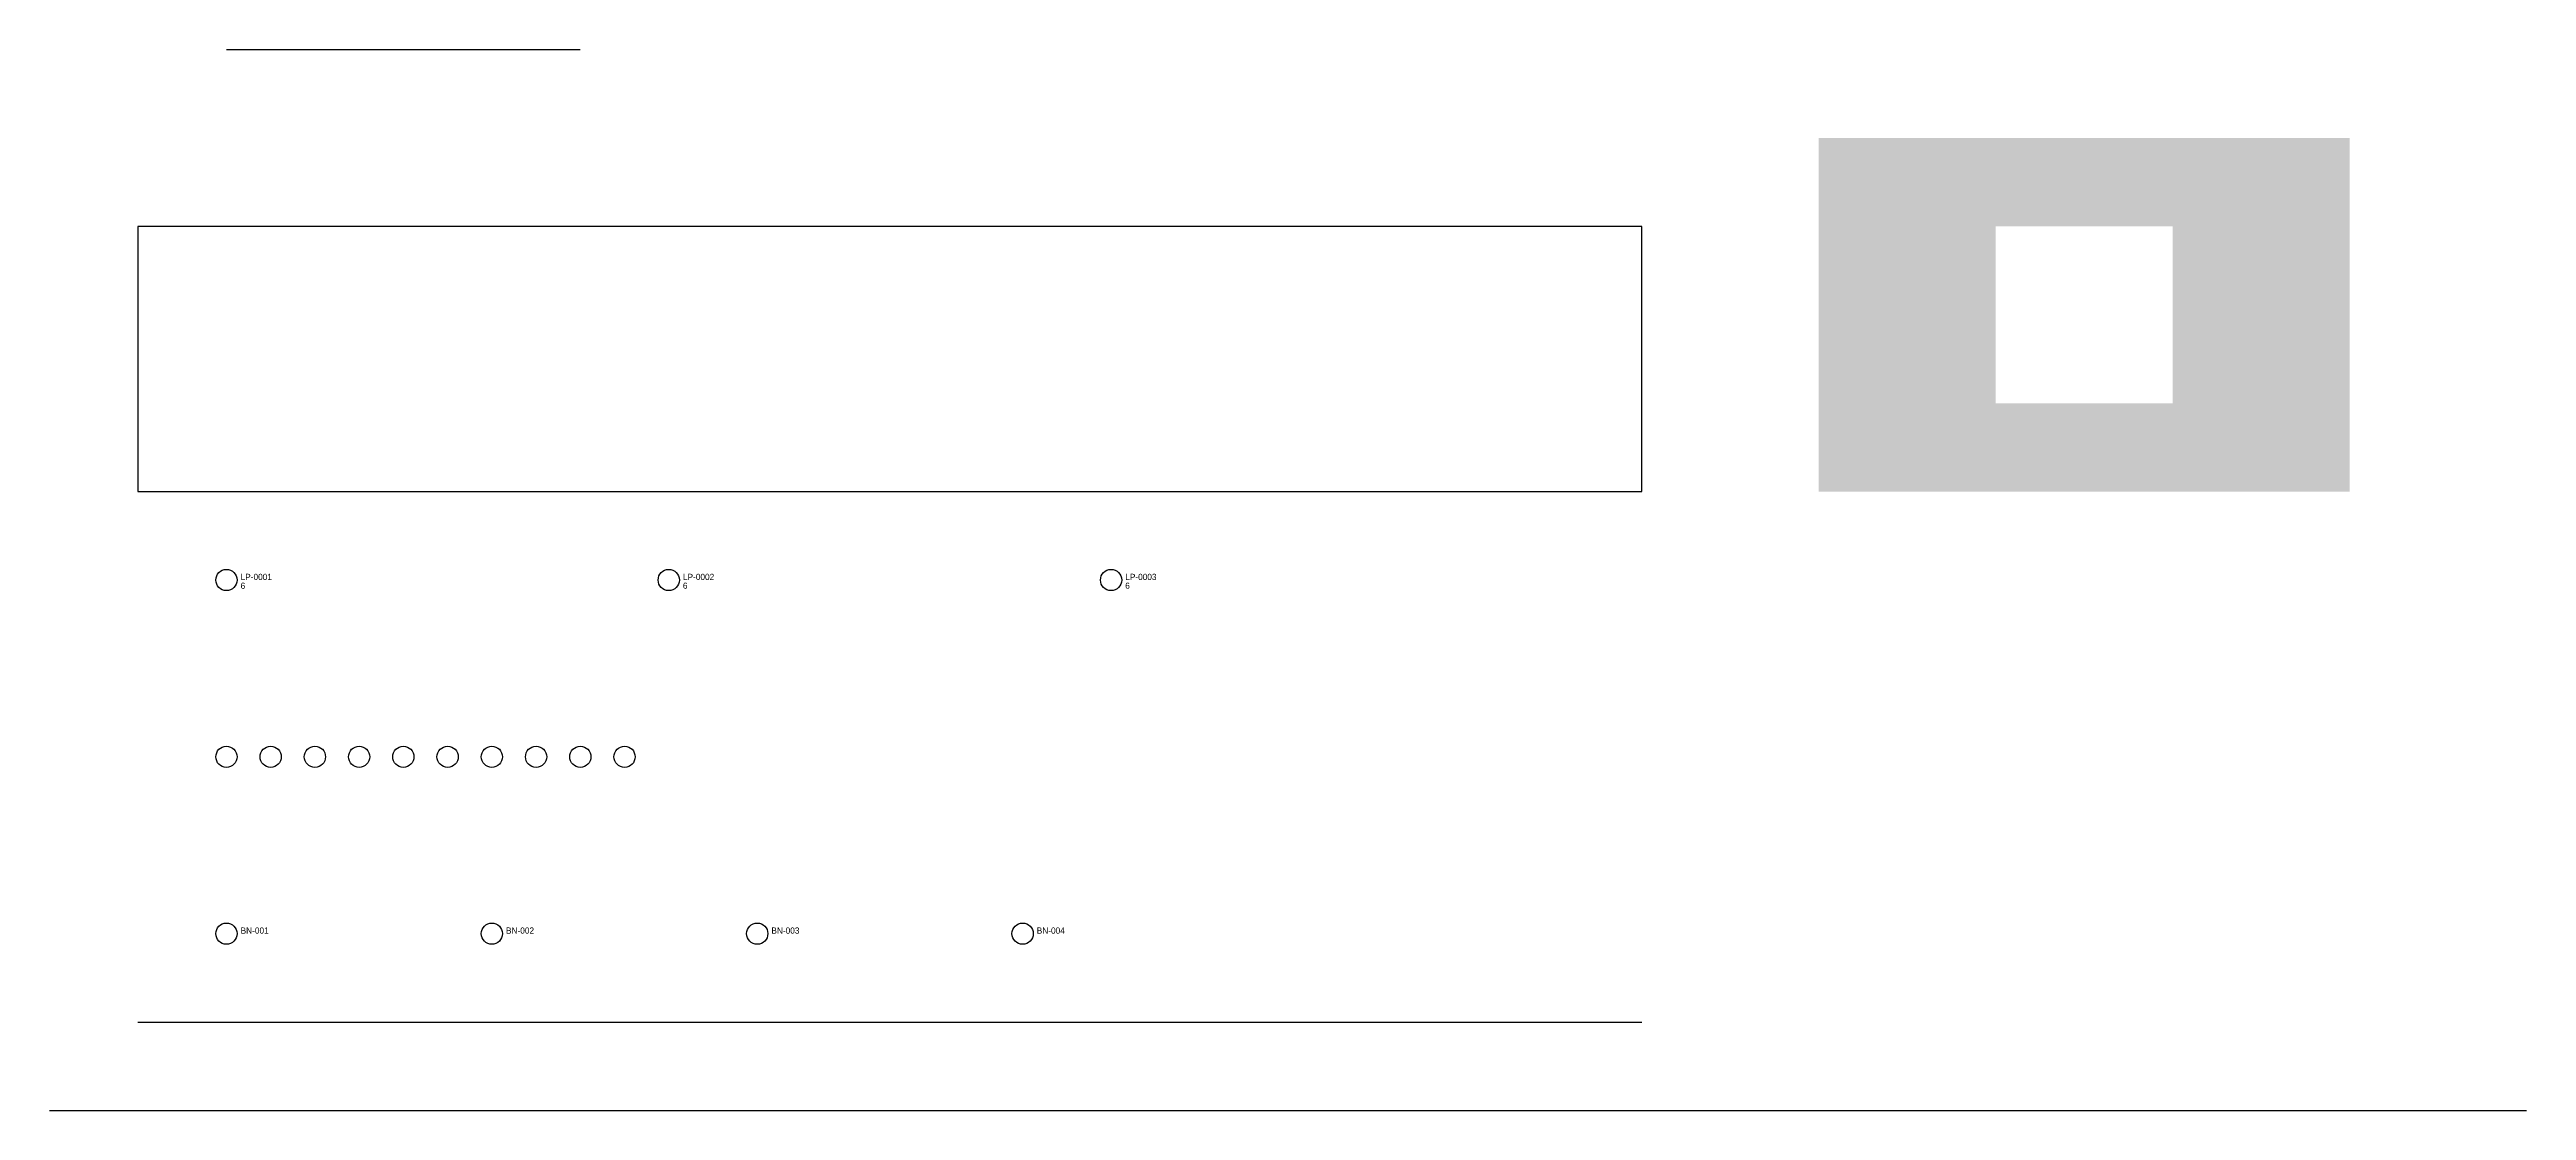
# Model space of a CAD drawing. Header units: metres. Extents: x 244990 to 245130, y 2701890 to 2701950.
import ezdxf

# ---------------------------------------------------------------- set-up
doc = ezdxf.new("R2010")
doc.units = ezdxf.units.M

# ---------------------------------------------------------------- blocks, each defined once
blk = doc.blocks.new('BENCH')
blk.add_circle((0, 0), 0.6)
blk.add_attdef('ID', (0.8, 0), '', height=0.35)
blk = doc.blocks.new('BOLLARD')
blk.add_circle((0, 0), 0.6)
blk = doc.blocks.new('LIGHT-POLE')
blk.add_circle((0, 0), 0.6)
for tag, p in [('ID', (0.8, 0)), ('HEIGHT', (0.8, -0.5))]:
    blk.add_attdef(tag, p, '', height=0.35)

msp = doc.modelspace()

# ---------------------------------------------------------------- hatches: boundary and pattern name
at = {"layer": 'HL-CONCRETE'}
h = msp.add_hatch(color=7, dxfattribs=at)
h.paths.add_polyline_path([(245090, 2701925), (245120, 2701925), (245120, 2701945), (245090, 2701945)])
h.paths.add_polyline_path([(245100, 2701930), (245110, 2701930), (245110, 2701940), (245100, 2701940)])

# ---------------------------------------------------------------- linework, layer by layer
at = {"layer": 'DIM'}
msp.add_line((245000, 2701950), (245020, 2701950), dxfattribs=at)
at = {"layer": 'FENCE-CHAINLINK'}
msp.add_lwpolyline([(244990, 2701890), (245130, 2701890)], dxfattribs=at)
at = {"layer": 'HL-KERB'}
msp.add_lwpolyline([(244995, 2701895), (245080, 2701895)], dxfattribs=at)
at = {"layer": 'HL-PAVING-INTERLOCK'}
msp.add_lwpolyline([(244995, 2701925), (245080, 2701925), (245080, 2701940), (244995, 2701940)], close=True, dxfattribs=at)

# ---------------------------------------------------------------- block references
at = {"layer": 'HL-BOLLARDS'}
for p in [(245000, 2701910), (245002.5, 2701910), (245005, 2701910), (245007.5, 2701910), (245010, 2701910), (245012.5, 2701910), (245015, 2701910), (245017.5, 2701910), (245020, 2701910), (245022.5, 2701910)]:
    msp.add_blockref('BOLLARD', p, dxfattribs=at)
at = {"layer": 'HL-FURNITURE-BENCH'}
for p, values in [((245000, 2701900), {'ID': 'BN-001'}), ((245015, 2701900), {'ID': 'BN-002'}), ((245030, 2701900), {'ID': 'BN-003'}), ((245045, 2701900), {'ID': 'BN-004'})]:
    msp.add_blockref('BENCH', p, dxfattribs=at).add_auto_attribs(values)
at = {"layer": 'HL-LIGHTING-POLE'}
for p, values in [((245000, 2701920), {'ID': 'LP-0001', 'HEIGHT': '6'}), ((245025, 2701920), {'ID': 'LP-0002', 'HEIGHT': '6'}), ((245050, 2701920), {'ID': 'LP-0003', 'HEIGHT': '6'})]:
    msp.add_blockref('LIGHT-POLE', p, dxfattribs=at).add_auto_attribs(values)

doc.saveas('drawing.dxf')
